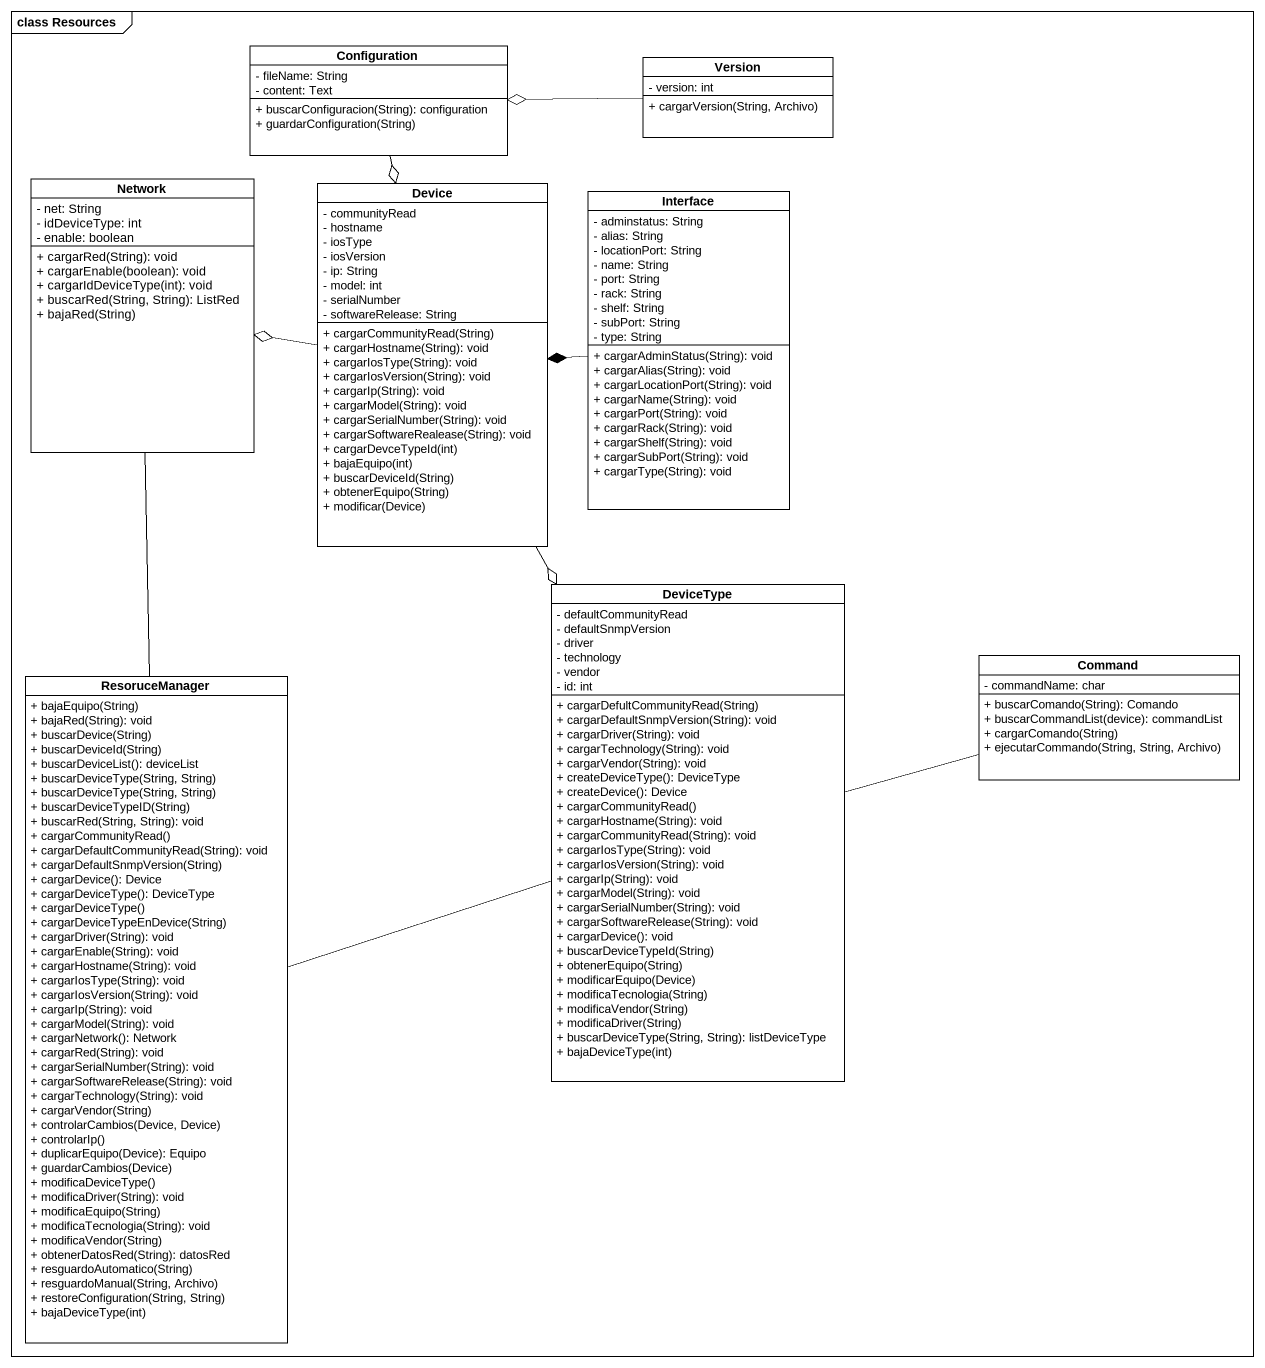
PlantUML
@startuml
mainframe class Resources
hide circle
hide empty members
skinparam classAttributeIconSize 0
class Configuration {
  - fileName: String
  - content: Text
  + buscarConfiguracion(String): configuration
  + guardarConfiguration(String)
}
class Version {
  - version: int
  + cargarVersion(String, Archivo)
}
class "Network" as Network_ {
  - net: String
  - idDeviceType: int
  - enable: boolean
  + cargarRed(String): void
  + cargarEnable(boolean): void
  + cargarIdDeviceType(int): void
  + buscarRed(String, String): ListRed
  + bajaRed(String)
}
class Device {
  - communityRead
  - hostname
  - iosType
  - iosVersion
  - ip: String
  - model: int
  - serialNumber
  - softwareRelease: String
  + cargarCommunityRead(String)
  + cargarHostname(String): void
  + cargarIosType(String): void
  + cargarIosVersion(String): void
  + cargarIp(String): void
  + cargarModel(String): void
  + cargarSerialNumber(String): void
  + cargarSoftwareRealease(String): void
  + cargarDevceTypeId(int)
  + bajaEquipo(int)
  + buscarDeviceId(String)
  + obtenerEquipo(String)
  + modificar(Device)
}
class "Interface" as Interface_ {
  - adminstatus: String
  - alias: String
  - locationPort: String
  - name: String
  - port: String
  - rack: String
  - shelf: String
  - subPort: String
  - type: String
  + cargarAdminStatus(String): void
  + cargarAlias(String): void
  + cargarLocationPort(String): void
  + cargarName(String): void
  + cargarPort(String): void
  + cargarRack(String): void
  + cargarShelf(String): void
  + cargarSubPort(String): void
  + cargarType(String): void
}
class DeviceType {
  - defaultCommunityRead
  - defaultSnmpVersion
  - driver
  - technology
  - vendor
  - id: int
  + cargarDefultCommunityRead(String)
  + cargarDefaultSnmpVersion(String): void
  + cargarDriver(String): void
  + cargarTechnology(String): void
  + cargarVendor(String): void
  + createDeviceType(): DeviceType
  + createDevice(): Device
  + cargarCommunityRead()
  + cargarHostname(String): void
  + cargarCommunityRead(String): void
  + cargarIosType(String): void
  + cargarIosVersion(String): void
  + cargarIp(String): void
  + cargarModel(String): void
  + cargarSerialNumber(String): void
  + cargarSoftwareRelease(String): void
  + cargarDevice(): void
  + buscarDeviceTypeId(String)
  + obtenerEquipo(String)
  + modificarEquipo(Device)
  + modificaTecnologia(String)
  + modificaVendor(String)
  + modificaDriver(String)
  + buscarDeviceType(String, String): listDeviceType
  + bajaDeviceType(int)
}
class Command {
  - commandName: char
  + buscarComando(String): Comando
  + buscarCommandList(device): commandList
  + cargarComando(String)
  + ejecutarCommando(String, String, Archivo)
}
class ResoruceManager {
  + bajaEquipo(String)
  + bajaRed(String): void
  + buscarDevice(String)
  + buscarDeviceId(String)
  + buscarDeviceList(): deviceList
  + buscarDeviceType(String, String)
  + buscarDeviceType(String, String)
  + buscarDeviceTypeID(String)
  + buscarRed(String, String): void
  + cargarCommunityRead()
  + cargarDefaultCommunityRead(String): void
  + cargarDefaultSnmpVersion(String)
  + cargarDevice(): Device
  + cargarDeviceType(): DeviceType
  + cargarDeviceType()
  + cargarDeviceTypeEnDevice(String)
  + cargarDriver(String): void
  + cargarEnable(String): void
  + cargarHostname(String): void
  + cargarIosType(String): void
  + cargarIosVersion(String): void
  + cargarIp(String): void
  + cargarModel(String): void
  + cargarNetwork(): Network
  + cargarRed(String): void
  + cargarSerialNumber(String): void
  + cargarSoftwareRelease(String): void
  + cargarTechnology(String): void
  + cargarVendor(String)
  + controlarCambios(Device, Device)
  + controlarIp()
  + duplicarEquipo(Device): Equipo
  + guardarCambios(Device)
  + modificaDeviceType()
  + modificaDriver(String): void
  + modificaEquipo(String)
  + modificaTecnologia(String): void
  + modificaVendor(String)
  + obtenerDatosRed(String): datosRed
  + resguardoAutomatico(String)
  + resguardoManual(String, Archivo)
  + restoreConfiguration(String, String)
  + bajaDeviceType(int)
}
Configuration --o Device
Version -left-o Configuration
Device -left-o Network_
Device --o DeviceType
Interface_ -left-* Device
Command -left- DeviceType
ResoruceManager -up- Network_
ResoruceManager -right- DeviceType
@enduml
